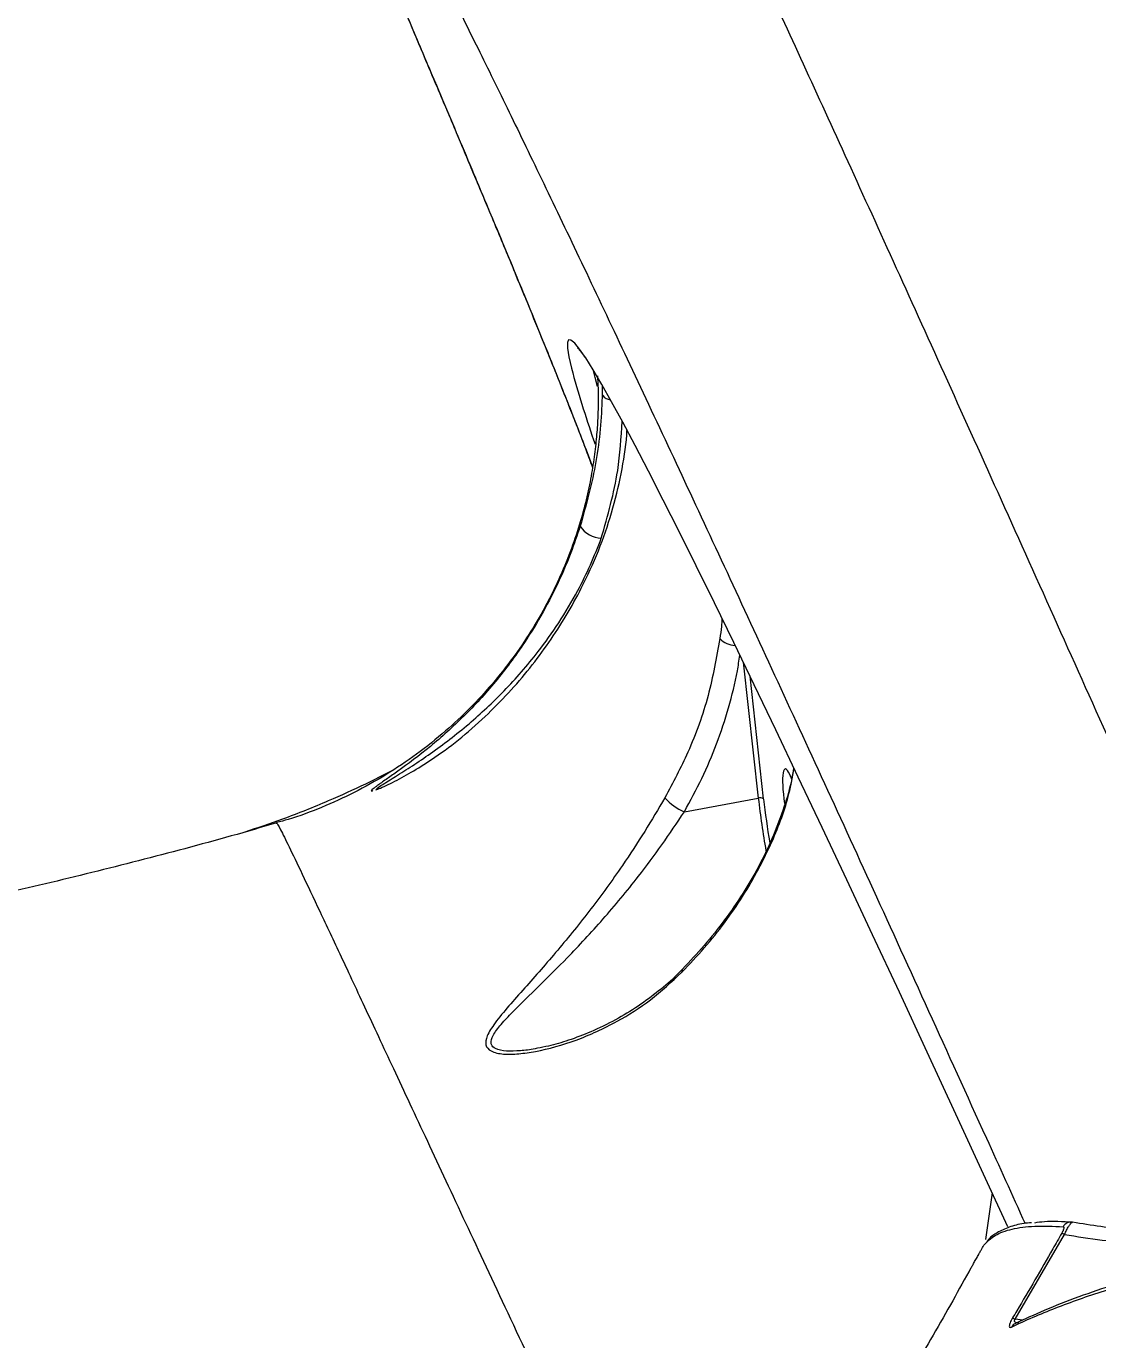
# Model space of a CAD drawing. Header units: millimetres. Extents: x -6879 to 7341, y -8047 to 7187.
# Drawn here: x -236.3 to -116.9, y 2827.2 to 2973.6 of the extents above; entities that cross this region are included whole.
import ezdxf

# ---------------------------------------------------------------- set-up
doc = ezdxf.new("R2010")
doc.units = ezdxf.units.MM
for name, color, linetype in [('DIKOM_ОБЪЕКТ', 7, 'Continuous'), ('DIKOM_РАЗМЕР_ЗОНА', 7, 'Continuous'), ('DIKOM_РАЗМЕР_ОБЪЕКТА', 7, 'Continuous')]:
    doc.layers.add(name, color=color, linetype=linetype)
doc.styles.add('style1', font='arial.ttf', dxfattribs={"width": 0.8})
doc.dimstyles.new('1-50', dxfattribs={"dimtxt": 300, "dimasz": 200, "dimexe": 100, "dimexo": 0, "dimgap": 100, "dimtad": 0, "dimdec": 0, "dimtxsty": 'style1', "dimcen": 0, "dimclrd": 7, "dimclre": 7, "dimadec": 1, "dimazin": 2, "dimtfac": 1, "dimtdec": 0, "dimtmove": 1, "dimatfit": 3, "dimfxl": 0, "dimlwd": 25, "dimlwe": 18, "dimarcsym": 0})

# ---------------------------------------------------------------- blocks, each defined once
blk = doc.blocks.new('*D19')
at = {"layer": 'Defpoints', "color": 0, "transparency": 16777216}
for p in [(5624.04, 6094.27), (-4435.35, 2864.29), (5624.04, -2640.11)]:
    blk.add_point(p, dxfattribs=at)
at = {"layer": 'DIKOM_РАЗМЕР_ОБЪЕКТА', "color": 7, "lineweight": 18, "transparency": 16777216}
for p, q in [((-4435.35, 2864.29), (-4435.35, 6194.27)), ((5624.04, -2640.11), (5624.04, 6194.27))]:
    blk.add_line(p, q, dxfattribs=at)
at = {"layer": 'DIKOM_РАЗМЕР_ОБЪЕКТА', "color": 7, "lineweight": 25, "transparency": 16777216}
for p, q in [((-4235.35, 6094.27), (2113.67, 6094.27)), ((5424.04, 6094.27), (3193.46, 6094.27))]:
    blk.add_line(p, q, dxfattribs=at)
at = {"layer": 'DIKOM_РАЗМЕР_ОБЪЕКТА', "color": 7, "transparency": 16777216}
for points in [[(-4235.35, 6127.6), (-4235.35, 6060.94), (-4435.35, 6094.27)], [(5424.04, 6127.6), (5424.04, 6060.94), (5624.04, 6094.27)]]:
    blk.add_solid(points, dxfattribs=at)
at = {"layer": 'DIKOM_РАЗМЕР_ОБЪЕКТА', "color": 0, "transparency": 16777216, "insert": (2653.56, 6094.27), "char_height": 300, "attachment_point": 5, "style": 'style1'}
blk.add_mtext('10100', dxfattribs=at)
blk = doc.blocks.new('*D17')
at = {"layer": 'Defpoints', "color": 0, "transparency": 16777216}
for p in [(-5935.35, 6990.27), (-5935.35, 998.27), (7340.79, -2830.86)]:
    blk.add_point(p, dxfattribs=at)
at = {"layer": 'DIKOM_РАЗМЕР_ЗОНА', "color": 7, "lineweight": 18, "transparency": 16777216}
for p, q in [((-5935.35, 998.27), (-5935.35, 7090.27)), ((7340.79, -2830.86), (7340.79, 7090.27))]:
    blk.add_line(p, q, dxfattribs=at)
at = {"layer": 'DIKOM_РАЗМЕР_ЗОНА', "color": 7, "lineweight": 25, "transparency": 16777216}
for p, q in [((-5735.35, 6990.27), (2016.67, 6990.27)), ((7140.79, 6990.27), (3096.46, 6990.27))]:
    blk.add_line(p, q, dxfattribs=at)
at = {"layer": 'DIKOM_РАЗМЕР_ЗОНА', "color": 7, "transparency": 16777216}
for points in [[(-5735.35, 7023.6), (-5735.35, 6956.94), (-5935.35, 6990.27)], [(7140.79, 7023.6), (7140.79, 6956.94), (7340.79, 6990.27)]]:
    blk.add_solid(points, dxfattribs=at)
at = {"layer": 'DIKOM_РАЗМЕР_ЗОНА', "color": 0, "transparency": 16777216, "insert": (2556.56, 6990.27), "char_height": 300, "attachment_point": 5, "style": 'style1'}
blk.add_mtext('13300', dxfattribs=at)

msp = doc.modelspace()

# ---------------------------------------------------------------- linework, layer by layer
at = {"layer": 'DIKOM_ОБЪЕКТ', "color": 7, "linetype": 'Continuous', "lineweight": 15}
for p, q in [((-190.7, 2967.31), (-190.79, 2967.5)), ((-172.12, 2933.6), (-172.11, 2932.58)), ((-173.52, 2925.44), (-174.09, 2926.85)), ((-173.17, 2924.51), (-173.52, 2925.44)), ((-156.39, 2902.72), (-154.72, 2887.57)), ((-154.12, 2887.48), (-155.63, 2901.15)), ((-162.95, 2886.06), (-154.72, 2887.57)), ((-128.66, 2843.58), (-129.4, 2838.37)), ((-126.08, 2829.49), (-120.59, 2838.94)), ((-131.23, 2834.78), (-130.98, 2835.25)), ((-125.25, 2829.39), (-126.08, 2829.49))]:
    msp.add_line(p, q, dxfattribs=at)
at = {"layer": 'DIKOM_ОБЪЕКТ', "color": 7, "linetype": 'Continuous', "lineweight": 15, "flags": 128}
for points in [[(-174.25, 2937.09), (-174.62, 2937.61), (-175.17, 2938.27), (-175.58, 2938.62), (-175.85, 2938.64), (-175.98, 2938.33), (-175.97, 2937.71), (-175.81, 2936.76), (-175.52, 2935.49), (-175.39, 2934.96)], [(-126.91, 2839.78), (-129.4, 2845.19), (-132.7, 2852.36), (-135.9, 2859.27), (-138.99, 2865.93), (-141.98, 2872.33), (-144.85, 2878.46), (-147.61, 2884.31), (-150.25, 2889.89), (-152.77, 2895.18), (-155.17, 2900.19), (-157.45, 2904.91), (-159.6, 2909.33), (-161.63, 2913.45), (-163.53, 2917.27), (-165.3, 2920.78), (-166.93, 2923.99), (-168.44, 2926.88), (-169.81, 2929.47), (-171.05, 2931.73), (-172.15, 2933.68), (-173.11, 2935.31), (-173.94, 2936.62), (-174.25, 2937.09)], [(-172.62, 2933.43), (-172.89, 2934.46), (-173.07, 2935.18)], [(-172.11, 2932.58), (-172.05, 2932.42), (-171.9, 2932.26), (-171.66, 2932.12), (-171.34, 2932.01), (-171.17, 2931.96)]]:
    msp.add_lwpolyline(points, dxfattribs=at)
at = {"layer": 'DIKOM_ОБЪЕКТ', "color": 7, "linetype": 'Continuous', "lineweight": 15}
for centre, radius, start, end in [((-40.02, 2973.02), 140.62, 195.705, 199.0942), ((-172.06, 2919.56), 3.02, 214.2289, 267.3156), ((-157.06, 2907.35), 2.79, 225.9892, 265.2457), ((-160.88, 2891.21), 5.55, 220.2751, 248.0865), ((-154.51, 2886.92), 0.677, 54.9392, 107.8278), ((-63.7, 2897.8), 91.58, 186.4145, 190.1297), ((-66.62, 2897.3), 88.05, 186.4078, 189.6074), ((-162.85, 2868.25), 0.396, 140.6165, 193.9589), ((-119.88, 2839.34), 0.977, 78.7607, 151.3095), ((-121.74, 2836.86), 2.37, 61.1131, 69.2573), ((-127.92, 2826.32), 3.66, 59.6868, 64.9484), ((-125.67, 2828.21), 0.912, 115.1729, 151.9575)]:
    msp.add_arc(centre, radius, start, end, dxfattribs=at)
for start_param, end_param in [(2.590995, 4.530263), (2.406781, 2.590995)]:
    msp.add_ellipse((-150.9, 2886.27), major_axis=(0.81, -4.55), ratio=0.164732, start_param=start_param, end_param=end_param, dxfattribs=at)
for points, knots in [([(-93.02, 2843.36), (-93.72, 2844.95), (-96.83, 2851.96), (-102.14, 2863.89), (-108.93, 2879.12), (-115.48, 2893.77), (-121.86, 2907.99), (-128.04, 2921.73), (-134.01, 2934.95), (-139.69, 2947.48), (-145.03, 2959.21), (-150.02, 2970.13), (-154.66, 2980.24), (-159.01, 2989.64), (-163.07, 2998.37), (-166.84, 3006.4), (-170.31, 3013.7), (-173.42, 3020.17), (-176.14, 3025.75), (-178.49, 3030.44), (-180.48, 3034.29), (-182.11, 3037.31), (-183.4, 3039.55), (-184.31, 3040.86), (-184.78, 3041.4), (-184.85, 3041.23), (-184.86, 3041.2)], [0, 0, 0, 0, 0.012857, 0.05667, 0.100522, 0.144373, 0.188187, 0.233269, 0.278393, 0.323516, 0.368598, 0.412484, 0.456407, 0.500331, 0.544217, 0.589383, 0.634592, 0.6798, 0.724967, 0.768838, 0.812747, 0.856655, 0.900525, 0.945677, 0.99087, 1, 1, 1, 1]), ([(-201.28, 2993.41), (-201.65, 2994.67), (-202.39, 2997.19), (-202.87, 2999.43), (-202.95, 3000.71), (-202.69, 3001.11), (-202.09, 3000.74), (-201.15, 2999.57), (-199.85, 2997.58), (-198.17, 2994.74), (-196.15, 2991.09), (-193.81, 2986.68), (-191.15, 2981.52), (-188.2, 2975.67), (-184.94, 2969.09), (-181.34, 2961.71), (-177.39, 2953.52), (-173.09, 2944.5), (-168.49, 2934.76), (-163.64, 2924.43), (-158.56, 2913.53), (-153.27, 2902.11), (-147.73, 2890.09), (-141.9, 2877.36), (-135.76, 2863.91), (-130.11, 2851.49), (-126.43, 2843.37), (-124.99, 2840.18)], [0, 0, 0, 0, 0.047757, 0.095627, 0.13502, 0.174446, 0.213872, 0.253263, 0.293799, 0.334373, 0.374947, 0.415484, 0.454879, 0.494309, 0.533738, 0.573134, 0.613677, 0.654258, 0.694838, 0.735382, 0.774714, 0.814081, 0.853447, 0.89278, 0.933251, 0.973759, 1, 1, 1, 1]), ([(-202.3, 2996.13), (-202.28, 2996.04), (-202.14, 2995.62), (-201.78, 2994.55), (-201.19, 2992.9), (-200.48, 2991.04), (-199.67, 2988.98), (-198.79, 2986.77), (-197.81, 2984.33), (-196.75, 2981.74), (-195.61, 2978.98), (-194.39, 2976.05), (-193.11, 2972.99), (-191.91, 2970.14), (-191.11, 2968.27), (-190.79, 2967.51)], [0, 0, 0, 0, 0.018859, 0.090031, 0.180158, 0.276421, 0.360576, 0.449939, 0.534248, 0.617433, 0.69996, 0.781966, 0.863443, 0.944314, 1, 1, 1, 1]), ([(-190.7, 2967.31), (-191.59, 2969.42), (-193.4, 2973.69), (-195.76, 2979.37), (-197.81, 2984.37), (-199.47, 2988.49), (-200.47, 2991.1), (-201.03, 2992.64), (-201.19, 2993.16), (-201.28, 2993.41)], [0, 0, 0, 0, 0.16162, 0.327988, 0.489585, 0.655782, 0.825096, 0.912549, 1, 1, 1, 1]), ([(-190.81, 2967.54), (-190.73, 2967.36), (-190.04, 2965.74), (-188.79, 2962.77), (-187.05, 2958.66), (-185.4, 2954.7), (-183.81, 2950.92), (-182.32, 2947.33), (-180.93, 2943.95), (-179.63, 2940.8), (-178.44, 2937.87), (-177.36, 2935.17), (-176.38, 2932.72), (-175.51, 2930.51), (-174.77, 2928.62), (-174.3, 2927.41), (-174.12, 2926.91), (-174.1, 2926.85)], [0, 0, 0, 0, 0.009469, 0.086765, 0.164057, 0.241187, 0.318018, 0.39441, 0.470246, 0.545369, 0.620015, 0.694829, 0.769607, 0.844034, 0.91769, 0.989961, 1, 1, 1, 1]), ([(-173.52, 2925.44), (-173.83, 2926.25), (-174.44, 2927.87), (-175.63, 2930.9), (-177.02, 2934.38), (-178.6, 2938.29), (-180.34, 2942.55), (-182.24, 2947.16), (-184.32, 2952.15), (-186.45, 2957.24), (-188.58, 2962.3), (-189.99, 2965.64), (-190.7, 2967.31)], [0, 0, 0, 0, 0.101096, 0.202192, 0.306222, 0.410253, 0.511349, 0.612447, 0.716487, 0.820526, 0.910019, 1, 1, 1, 1]), ([(-174.84, 2937.74), (-174.83, 2937.73), (-174.81, 2937.72), (-174.59, 2937.47), (-174.33, 2937.14), (-174.11, 2936.81), (-174.05, 2936.72)], [0, 0, 0, 0, 0.204947, 0.504207, 0.864254, 1, 1, 1, 1]), ([(-172.63, 2934.63), (-172.62, 2934.38), (-172.57, 2933.67), (-172.54, 2932.26), (-172.57, 2930.41), (-172.68, 2928.4), (-172.9, 2926.18), (-173.26, 2923.76), (-173.79, 2921.13), (-174.53, 2918.32), (-175.51, 2915.36), (-176.74, 2912.31), (-178.24, 2909.22), (-180.01, 2906.15), (-182.04, 2903.16), (-184.31, 2900.29), (-186.81, 2897.57), (-189.62, 2894.93), (-192.74, 2892.43), (-196.15, 2890.15), (-199.69, 2888.16), (-203.34, 2886.51), (-206.25, 2885.41), (-207.95, 2884.95), (-208.38, 2884.84)], [0, 0, 0, 0, 0.022303, 0.062063, 0.101662, 0.141427, 0.181107, 0.221918, 0.264324, 0.308585, 0.354687, 0.40238, 0.4513, 0.501087, 0.551456, 0.602197, 0.653176, 0.704309, 0.761099, 0.817316, 0.872787, 0.927541, 0.981613, 1, 1, 1, 1]), ([(-172.11, 2932.58), (-172.12, 2932.47), (-172.16, 2929.99), (-172.58, 2925.03), (-173.89, 2920.26), (-174.55, 2917.86)], [0, 0, 0, 0, 0.021093, 0.505711, 1, 1, 1, 1]), ([(-172.2, 2916.54), (-171.48, 2919.05), (-170.25, 2923.35), (-169.99, 2927.73), (-169.88, 2929.56)], [0, 0, 0, 0, 0.581002, 1, 1, 1, 1]), ([(-185.16, 2896.65), (-184.27, 2897.52), (-181.62, 2900.15), (-177.87, 2904.92), (-174.66, 2910.28), (-172.46, 2915.14), (-170.97, 2919.41), (-169.94, 2923.72), (-169.44, 2926.79), (-169.34, 2928.38), (-169.34, 2928.55)], [0, 0, 0, 0, 0.092103, 0.276694, 0.465346, 0.593364, 0.721404, 0.853056, 0.984721, 1, 1, 1, 1]), ([(-174.06, 2926.77), (-173.83, 2926.15), (-173.55, 2925.4), (-173.24, 2924.58), (-173.18, 2924.43)], [0, 0, 0, 0, 0.820645, 1, 1, 1, 1]), ([(-174.55, 2917.86), (-174.89, 2916.88), (-175.56, 2914.88), (-176.95, 2911.63), (-178.67, 2908.25), (-181.03, 2904.39), (-183.99, 2900.43), (-187.56, 2896.56), (-191.28, 2893.22), (-194.21, 2891.03), (-196.05, 2889.74), (-196.93, 2889.14), (-197.2, 2888.94), (-197.27, 2888.88)], [0, 0, 0, 0, 0.072082, 0.146566, 0.236285, 0.328571, 0.460745, 0.596538, 0.735956, 0.8782, 0.928931, 0.9803, 1, 1, 1, 1]), ([(-197.04, 2888.62), (-197.05, 2888.62), (-197.27, 2888.54), (-197.21, 2888.66), (-196.57, 2889.1), (-195.11, 2889.99), (-193.27, 2891.15), (-190.51, 2893.02), (-187.03, 2895.68), (-182.97, 2899.45), (-179.62, 2903.29), (-176.89, 2907.1), (-174.95, 2910.38), (-173.36, 2913.58), (-172.59, 2915.55), (-172.2, 2916.54)], [0, 0, 0, 0, 0.0012185, 0.0378495, 0.0848522, 0.1474736, 0.2154056, 0.2834308, 0.4233203, 0.5533293, 0.6860806, 0.7732669, 0.8624753, 0.9302128, 1, 1, 1, 1]), ([(-158.76, 2907.59), (-158.78, 2907.29), (-158.82, 2906.55), (-158.93, 2905.8), (-158.99, 2905.35)], [0, 0, 0, 0, 0.401551, 1, 1, 1, 1]), ([(-158.99, 2905.35), (-159.37, 2903.22), (-160.14, 2898.93), (-162.27, 2892.97), (-164.22, 2889.29), (-165.11, 2887.62)], [0, 0, 0, 0, 0.348176, 0.703134, 1, 1, 1, 1]), ([(-162.95, 2886.06), (-162.28, 2887.29), (-160.93, 2889.75), (-159.3, 2893.63), (-157.97, 2897.63), (-157.15, 2900.95), (-156.85, 2902.9), (-156.76, 2903.48)], [0, 0, 0, 0, 0.222791, 0.445579, 0.674852, 0.904125, 1, 1, 1, 1]), ([(-197.31, 2888.51), (-197.25, 2888.53), (-196.91, 2888.63), (-195.45, 2889.3), (-193.39, 2890.42), (-190.88, 2891.99), (-188.09, 2894), (-186.14, 2895.76), (-185.16, 2896.65)], [0, 0, 0, 0, 0.037084, 0.202096, 0.370533, 0.542693, 0.769742, 1, 1, 1, 1]), ([(-163.23, 2868.16), (-162.38, 2869.06), (-159.84, 2871.75), (-156.26, 2876.61), (-153.18, 2882.42), (-151.36, 2887.25), (-150.9, 2889.97), (-150.74, 2890.92)], [0, 0, 0, 0, 0.129376, 0.388715, 0.654443, 0.880149, 1, 1, 1, 1]), ([(-150.74, 2890.92), (-150.84, 2890.39), (-151.13, 2888.81), (-151.94, 2886.18), (-153.14, 2883.04), (-154.63, 2879.95), (-156.39, 2876.93), (-158.42, 2874), (-160.65, 2871.17), (-162.33, 2869.39), (-163.16, 2868.51)], [0, 0, 0, 0, 0.069298, 0.204821, 0.340103, 0.474939, 0.607899, 0.740194, 0.87209, 1, 1, 1, 1]), ([(-195.54, 2890.62), (-196.52, 2890.12), (-198.82, 2888.95), (-202.88, 2887.12), (-207.37, 2885.29), (-210.52, 2884.25), (-211.93, 2883.79)], [0, 0, 0, 0, 0.18937, 0.445179, 0.752324, 1, 1, 1, 1]), ([(-197.27, 2888.88), (-197.44, 2888.75), (-197.82, 2888.47), (-197.91, 2888.33), (-197.67, 2888.4), (-197.65, 2888.41)], [0, 0, 0, 0, 0.413733, 0.937002, 1, 1, 1, 1]), ([(-197.01, 2888.65), (-197.06, 2888.63), (-197.1, 2888.62), (-197.08, 2888.62), (-197.08, 2888.62)], [0, 0, 0, 0, 0.994247, 1, 1, 1, 1]), ([(-165.11, 2887.62), (-165.85, 2886.36), (-167.36, 2883.82), (-170.12, 2879.6), (-173.38, 2875.11), (-177.08, 2870.55), (-180.18, 2867.03), (-182.54, 2864.39), (-184.02, 2862.6), (-184.97, 2861.13), (-185.19, 2860.02), (-184.56, 2859.29), (-183.16, 2859), (-181.41, 2859.05), (-178.7, 2859.44), (-174.95, 2860.5), (-170.62, 2862.49), (-166.63, 2865), (-164.37, 2867.1), (-163.23, 2868.16)], [0, 0, 0, 0, 0.062919, 0.12779, 0.214767, 0.304163, 0.394747, 0.441533, 0.488212, 0.52684, 0.557572, 0.588539, 0.624286, 0.658204, 0.692878, 0.773926, 0.85697, 0.927789, 1, 1, 1, 1]), ([(-179.32, 2859.7), (-179.41, 2859.68), (-180.06, 2859.51), (-181.24, 2859.41), (-182.82, 2859.33), (-184, 2859.55), (-184.41, 2859.96), (-184.53, 2860.45), (-184.3, 2861.18), (-183.39, 2862.37), (-181.67, 2864.18), (-179.16, 2866.61), (-175.74, 2870.01), (-171.98, 2874.04), (-168.44, 2878.31), (-165.4, 2882.38), (-163.77, 2884.82), (-162.95, 2886.06)], [0, 0, 0, 0, 0.006903, 0.05094, 0.095689, 0.141561, 0.173452, 0.181593, 0.221642, 0.272807, 0.326119, 0.43147, 0.538598, 0.672174, 0.808682, 0.903194, 1, 1, 1, 1]), ([(-208.38, 2884.82), (-209.42, 2884.51), (-213.9, 2883.19), (-221.84, 2881.06), (-232.2, 2878.45), (-242.55, 2876.06), (-252.89, 2873.89), (-263.21, 2871.93), (-273.51, 2870.2), (-283.77, 2868.67), (-293.98, 2867.37), (-303.26, 2866.36), (-309.1, 2865.87), (-311.58, 2865.67)], [0, 0, 0, 0, 0.0300327, 0.1295791, 0.2291292, 0.3286863, 0.4282524, 0.5278325, 0.6274307, 0.7270528, 0.8267062, 0.9263971, 1, 1, 1, 1]), ([(-208.35, 2884.71), (-208.35, 2884.73), (-208.39, 2884.91), (-207.99, 2884.16), (-207.08, 2882.35), (-205.61, 2879.27), (-203.67, 2875.16), (-201.27, 2870.06), (-198.47, 2864.08), (-195.19, 2857.06), (-191.41, 2848.97), (-187.13, 2839.82), (-182.34, 2829.58), (-177.04, 2818.27), (-171.18, 2805.78), (-165.39, 2793.43), (-161.36, 2784.83), (-159.61, 2781.09)], [0, 0, 0, 0, 0.013884, 0.084796, 0.157799, 0.230862, 0.303863, 0.372546, 0.44128, 0.509961, 0.580625, 0.651345, 0.722008, 0.795228, 0.868447, 0.942717, 1, 1, 1, 1]), ([(-163.17, 2868.51), (-163.36, 2868.31), (-164.19, 2867.41), (-165.84, 2866.02), (-168.12, 2864.33), (-170.65, 2862.81), (-173.26, 2861.54), (-175.78, 2860.58), (-177.79, 2859.98), (-178.91, 2859.78), (-179.32, 2859.7)], [0, 0, 0, 0, 0.04187, 0.181744, 0.329185, 0.484678, 0.648107, 0.794351, 0.925535, 1, 1, 1, 1]), ([(-219.04, 2680.65), (-219.56, 2685.3), (-220.81, 2696.26), (-223.21, 2712.74), (-226.12, 2729.79), (-229.33, 2745.71), (-232.8, 2760.54), (-236.61, 2774.68), (-240.79, 2788.05), (-245.33, 2800.59), (-250.23, 2812.26), (-255.48, 2822.98), (-261.12, 2832.71), (-267.07, 2841.28), (-273.16, 2848.48), (-279.35, 2854.35), (-285.58, 2858.95), (-292.03, 2862.44), (-298.69, 2864.74), (-305.22, 2865.9), (-309.55, 2865.68), (-311.57, 2865.58)], [0, 0, 0, 0, 0.0404493, 0.0954394, 0.1503826, 0.2020752, 0.2538067, 0.3054986, 0.3586823, 0.4119091, 0.4650926, 0.5201999, 0.5753075, 0.6312064, 0.687105, 0.7396062, 0.7921489, 0.8446507, 0.8986824, 0.9527581, 1, 1, 1, 1]), ([(-129.56, 2837.77), (-129.19, 2838.16), (-128.44, 2838.93), (-126.51, 2839.6), (-124.03, 2839.95), (-121.84, 2839.85), (-120.74, 2839.81)], [0, 0, 0, 0, 0.249123, 0.498243, 0.749121, 1, 1, 1, 1]), ([(-124.27, 2840.26), (-124.56, 2840.23), (-125.49, 2840.14), (-126.77, 2839.79), (-128.05, 2839.21), (-128.88, 2838.64), (-129.18, 2838.22), (-129.26, 2838.12)], [0, 0, 0, 0, 0.131272, 0.410813, 0.686926, 0.922262, 1, 1, 1, 1]), ([(-119.69, 2840.3), (-120.81, 2840.36), (-122.41, 2840.45), (-123.57, 2840.28), (-123.93, 2840.22)], [0, 0, 0, 0, 0.695672, 1, 1, 1, 1]), ([(-120.74, 2839.81), (-120.71, 2839.8), (-120.66, 2839.78), (-120.66, 2839.63), (-120.71, 2839.46), (-120.79, 2839.27), (-120.86, 2839.14), (-120.9, 2839.08)], [0, 0, 0, 0, 0.319634, 0.561916, 0.727944, 0.864013, 1, 1, 1, 1]), ([(-120.59, 2838.94), (-120.51, 2839.11), (-120.35, 2839.45), (-120.12, 2839.86), (-119.91, 2840.16), (-119.77, 2840.3), (-119.71, 2840.3), (-119.69, 2840.3)], [0, 0, 0, 0, 0.202202, 0.404294, 0.610549, 0.841026, 1, 1, 1, 1]), ([(-91.61, 2840.11), (-93.91, 2839.77), (-99.09, 2839), (-106.35, 2838.93), (-113.42, 2839.32), (-117.6, 2839.97), (-119.69, 2840.3)], [0, 0, 0, 0, 0.237918, 0.536315, 0.768153, 1, 1, 1, 1]), ([(-120.9, 2839.08), (-121.23, 2838.5), (-122.87, 2835.6), (-124.7, 2832.46), (-126.22, 2829.91), (-126.37, 2829.64)], [0, 0, 0, 0, 0.18317, 0.915876, 1, 1, 1, 1]), ([(-120.59, 2838.94), (-119.2, 2838.72), (-115.41, 2838.13), (-109.07, 2837.66), (-101.84, 2837.65), (-97.01, 2838.2), (-94.74, 2838.47)], [0, 0, 0, 0, 0.16774, 0.455235, 0.743618, 1, 1, 1, 1]), ([(-130.98, 2835.25), (-130.94, 2835.31), (-130.88, 2835.42), (-130.67, 2835.8), (-130.42, 2836.24), (-130.23, 2836.58), (-130.15, 2836.73)], [0, 0, 0, 0, 0.25915, 0.517711, 0.781234, 1, 1, 1, 1]), ([(-130.15, 2836.73), (-130.13, 2836.77), (-130.04, 2836.93), (-129.88, 2837.21), (-129.72, 2837.5), (-129.6, 2837.71), (-129.58, 2837.75), (-129.56, 2837.77)], [0, 0, 0, 0, 0.079876, 0.318144, 0.555608, 0.777472, 1, 1, 1, 1]), ([(-102.01, 2836.65), (-103.29, 2836.38), (-106.24, 2835.77), (-110.53, 2834.68), (-114.93, 2833.4), (-119.05, 2832), (-122.79, 2830.55), (-125.01, 2829.51), (-126.05, 2829.02)], [0, 0, 0, 0, 0.13582, 0.311661, 0.487841, 0.664545, 0.841948, 1, 1, 1, 1]), ([(-126.48, 2828.63), (-126.28, 2828.73), (-125.31, 2829.19), (-122.69, 2830.35), (-118.32, 2832.01), (-111.57, 2834.15), (-105.99, 2835.39), (-102.6, 2836.15)], [0, 0, 0, 0, 0.029991, 0.149955, 0.390074, 0.630193, 1, 1, 1, 1]), ([(-131.26, 2834.8), (-131.94, 2833.57), (-134.03, 2829.74), (-136.26, 2825.95), (-137.77, 2823.39)], [0, 0, 0, 0, 0.322926, 1, 1, 1, 1]), ([(-126.37, 2829.64), (-126.43, 2829.55), (-126.54, 2829.36), (-126.65, 2829.11), (-126.73, 2828.87), (-126.75, 2828.66), (-126.67, 2828.56), (-126.54, 2828.61), (-126.48, 2828.63)], [0, 0, 0, 0, 0.109883, 0.220036, 0.32575, 0.492517, 0.753707, 1, 1, 1, 1]), ([(-125.68, 2829.08), (-125.69, 2829.08), (-125.81, 2829.09), (-125.97, 2829.13), (-126.13, 2829.21), (-126.18, 2829.29), (-126.18, 2829.34), (-126.17, 2829.38), (-126.15, 2829.41), (-126.12, 2829.44), (-126.09, 2829.47), (-126.08, 2829.49)], [0, 0, 0, 0, 0.027542, 0.46908, 0.702966, 0.815556, 0.854486, 0.893898, 0.904957, 0.94353, 1, 1, 1, 1])]:
    msp.add_open_spline(points, degree=3, knots=knots, dxfattribs=at)

# ---------------------------------------------------------------- dimensions: what is measured, and where the dimension line sits
at = {"layer": 'DIKOM_РАЗМЕР_ЗОНА'}
dim = msp.add_linear_dim(base=(-5935.35, 6990.27), p1=(7340.79, -2830.86), p2=(-5935.35, 998.27), text='13300', dimstyle='1-50', override={"dimscale": 1, "dimtix": 0, "dimtofl": 1, "dimtmove": 1, "dimatfit": 3}, dxfattribs=at)
dim.commit()
dim.dimension.update_dxf_attribs({"geometry": '*D17', "text_midpoint": (2556.56, 6990.27), "dimtype": 160})
at = {"layer": 'DIKOM_РАЗМЕР_ОБЪЕКТА'}
dim = msp.add_linear_dim(base=(5624.04, 6094.27), p1=(-4435.35, 2864.29), p2=(5624.04, -2640.11), text='10100', dimstyle='1-50', override={"dimscale": 1, "dimtix": 0, "dimtofl": 1, "dimtmove": 1, "dimatfit": 3}, dxfattribs=at)
dim.commit()
dim.dimension.update_dxf_attribs({"geometry": '*D19', "text_midpoint": (2653.56, 6094.27), "dimtype": 160})

doc.saveas('drawing.dxf')
